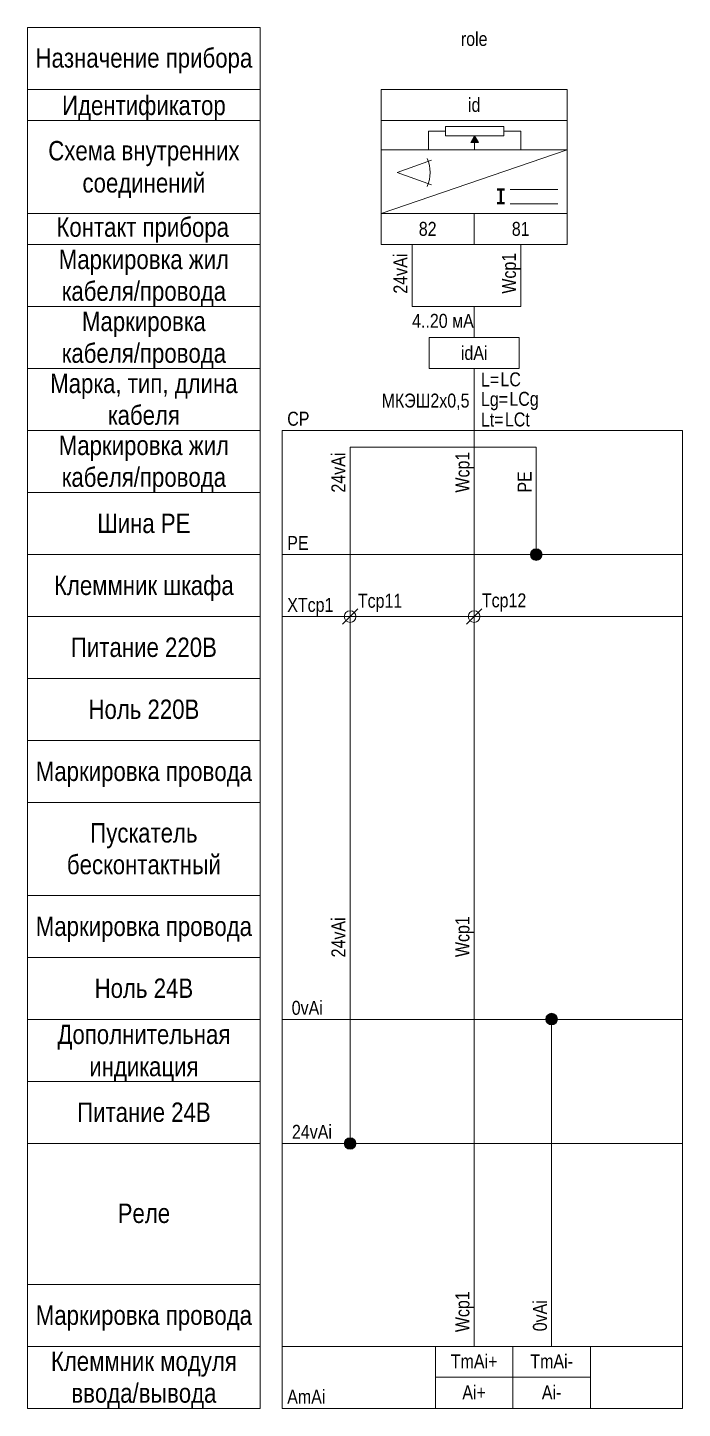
# Model space of a CAD drawing. Header units: millimetres. Extents: x 20 to 403, y -186 to -5.
# Drawn here: x 20 to 104.5, y -183.2 to -5 of the extents above; entities that cross this region are included whole.
import ezdxf

# ---------------------------------------------------------------- set-up
doc = ezdxf.new("R2010")
doc.units = ezdxf.units.MM
doc.header["$MEASUREMENT"] = 0
doc.linetypes.add('1_1', pattern=[2000, 1000, -1000])
doc.linetypes.add('4_2_1_2', pattern=[6702.777624, 3527.777672, -1763.888836, 0, -1411.111116])
for name, color, linetype in [('cp_names', 7, 'Continuous'), ('cp_params_ai', 7, 'Continuous'), ('cp_static_ai', 7, 'Continuous'), ('id_names', 7, 'Continuous'), ('id_params_ai', 7, 'Continuous'), ('id_static_ai', 7, 'Continuous')]:
    doc.layers.add(name, color=color, linetype=linetype)
doc.styles.add('СГЕНЕРИР_СТИЛЬ_1', font='')
doc.styles.get('СГЕНЕРИР_СТИЛЬ_1').set_extended_font_data('Arial Narrow')

msp = doc.modelspace()

# ---------------------------------------------------------------- hatches: boundary and pattern name
at = {"layer": 'cp_static_ai', "linetype": 'Continuous', "lineweight": 0, "true_color": 0x000000}
for points in [[(84.86, -73), (84.92, -73.29), (85.08, -73.53), (85.33, -73.69), (85.61, -73.75), (85.9, -73.69), (86.14, -73.53), (86.31, -73.29), (86.36, -73), (86.31, -72.71), (86.14, -72.47), (85.9, -72.31), (85.61, -72.25), (85.33, -72.31), (85.08, -72.47), (84.92, -72.71)], [(86.85, -132.95), (86.91, -133.24), (87.07, -133.48), (87.31, -133.65), (87.6, -133.7), (87.89, -133.65), (88.13, -133.48), (88.29, -133.24), (88.35, -132.95), (88.29, -132.67), (88.13, -132.42), (87.89, -132.26), (87.6, -132.2), (87.31, -132.26), (87.07, -132.42), (86.91, -132.67)], [(60.85, -149), (60.9, -149.29), (61.07, -149.53), (61.31, -149.69), (61.6, -149.75), (61.88, -149.69), (62.13, -149.53), (62.29, -149.29), (62.35, -149), (62.29, -148.71), (62.13, -148.47), (61.88, -148.31), (61.6, -148.25), (61.31, -148.31), (61.07, -148.47), (60.9, -148.71)]]:
    msp.add_hatch(color=18, dxfattribs=at).paths.add_polyline_path(points)
at = {"layer": 'id_static_ai', "linetype": 'Continuous', "lineweight": 0, "true_color": 0x000000}
msp.add_hatch(color=18, dxfattribs=at).paths.add_polyline_path([(77.67, -18.96), (77.17, -19.82), (78.17, -19.82)])

# ---------------------------------------------------------------- linework, layer by layer
at = {"layer": 'cp_names', "color": 7, "linetype": 'Continuous', "lineweight": 15, "ltscale": 100}
for points in [[(20, -65), (50, -65), (50, -57), (20, -57)], [(20, -73), (50, -73), (50, -65), (20, -65)], [(20, -81), (50, -81), (50, -73), (20, -73)], [(20, -89), (50, -89), (50, -81), (20, -81)], [(20, -97), (50, -97), (50, -89), (20, -89)], [(20, -105), (50, -105), (50, -97), (20, -97)], [(20, -117), (50, -117), (50, -105), (20, -105)], [(20, -125), (50, -125), (50, -117), (20, -117)], [(20, -133), (50, -133), (50, -125), (20, -125)], [(20, -141), (50, -141), (50, -133), (20, -133)], [(20, -149), (50, -149), (50, -141), (20, -141)], [(20, -167.18), (50, -167.18), (50, -149), (20, -149)], [(20, -175.18), (50, -175.18), (50, -167.18), (20, -167.18)], [(20, -183.18), (50, -183.18), (50, -175.18), (20, -175.18)]]:
    msp.add_lwpolyline(points, close=True, dxfattribs=at)
at = {"layer": 'cp_static_ai', "color": 7, "linetype": '1_1', "lineweight": 15, "ltscale": 100}
for p, q in [((104.47, -57), (52.83, -57)), ((52.83, -57), (52.83, -183.18)), ((104.47, -57), (104.47, -183.18))]:
    msp.add_line(p, q, dxfattribs=at)
at = {"layer": 'cp_static_ai', "color": 7, "linetype": 'Continuous', "lineweight": 15, "ltscale": 100}
for p, q in [((52.83, -73), (104.47, -73)), ((60.6, -82), (62.6, -80)), ((76.6, -82), (78.6, -80)), ((52.83, -133), (104.47, -133)), ((52.83, -149), (104.47, -149)), ((52.83, -175.18), (104.47, -175.18)), ((52.83, -183.18), (104.47, -183.18))]:
    msp.add_line(p, q, dxfattribs=at)
at = {"layer": 'cp_static_ai', "color": 7, "linetype": '4_2_1_2', "lineweight": 15, "ltscale": 100}
msp.add_line((52.83, -81), (104.47, -81), dxfattribs=at)
at = {"layer": 'cp_static_ai', "color": 7, "linetype": 'Continuous', "lineweight": 15, "ltscale": 100}
for points in [[(61.6, -81), (61.6, -59.14), (69.58, -59.14)], [(69.58, -59.14), (77.6, -59.14), (77.6, -81)], [(77.6, -175.18), (77.6, -81)]]:
    msp.add_lwpolyline(points, dxfattribs=at)
at = {"layer": 'cp_static_ai', "color": 7, "linetype": 'Continuous', "lineweight": 15, "ltscale": 100, "flags": 128}
for points in [[(77.6, -59.14), (85.61, -59.14), (85.61, -72.25)], [(61.6, -148.25), (61.6, -81.1)], [(87.6, -133.7), (87.6, -175.13)]]:
    msp.add_lwpolyline(points, dxfattribs=at)
at = {"layer": 'cp_static_ai', "color": 7, "linetype": 'Continuous', "lineweight": 15, "ltscale": 100}
for points in [[(72.6, -175.18), (82.6, -175.18), (82.6, -179.13), (72.6, -179.13)], [(82.6, -175.18), (92.6, -175.18), (92.6, -179.13), (82.6, -179.13)], [(72.6, -179.13), (82.6, -179.13), (82.6, -183.18), (72.6, -183.18)], [(82.6, -179.13), (92.6, -179.13), (92.6, -183.18), (82.6, -183.18)]]:
    msp.add_lwpolyline(points, close=True, dxfattribs=at)
for centre, radius in [((85.61, -73), 0.75), ((61.6, -81), 0.752), ((77.6, -81), 0.752), ((87.6, -132.95), 0.75), ((61.6, -149), 0.75)]:
    msp.add_circle(centre, radius, dxfattribs=at)
at = {"layer": 'id_names', "color": 7, "linetype": 'Continuous', "lineweight": 15, "ltscale": 100}
for points in [[(20, -13), (50, -13), (50, -5), (20, -5)], [(20, -17), (50, -17), (50, -13), (20, -13)], [(20, -29), (50, -29), (50, -17), (20, -17)], [(20, -33), (50, -33), (50, -29), (20, -29)], [(20, -41), (50, -41), (50, -33), (20, -33)], [(20, -49), (50, -49), (50, -41), (20, -41)], [(20, -57), (50, -57), (50, -49), (20, -49)]]:
    msp.add_lwpolyline(points, close=True, dxfattribs=at)
at = {"layer": 'id_static_ai', "color": 7, "linetype": '1_1', "lineweight": 15, "ltscale": 100}
for p, q in [((65.61, -17), (65.61, -20.75)), ((89.61, -20.75), (89.61, -17)), ((82.26, -27.73), (88.4, -27.73))]:
    msp.add_line(p, q, dxfattribs=at)
at = {"layer": 'id_static_ai', "color": 7, "linetype": 'Continuous', "lineweight": 15, "ltscale": 100}
for p, q in [((81.43, -17.78), (73.91, -17.78)), ((73.91, -17.78), (73.91, -18.96)), ((81.43, -18.96), (81.43, -17.78)), ((73.91, -18.37), (71.7, -18.37)), ((71.7, -20.75), (71.7, -18.37)), ((73.91, -18.96), (81.43, -18.96)), ((77.67, -18.96), (77.17, -19.82)), ((77.67, -18.96), (78.17, -19.82)), ((83.64, -18.37), (81.43, -18.37)), ((83.64, -20.75), (83.64, -18.37)), ((89.61, -20.75), (65.61, -20.75)), ((65.61, -20.75), (65.61, -29)), ((65.61, -29), (89.61, -20.75)), ((78.17, -19.82), (77.17, -19.82)), ((77.67, -20.75), (77.67, -19.82)), ((89.61, -29), (89.61, -20.75)), ((67.69, -23.69), (72.1, -22.09)), ((67.69, -23.69), (72.1, -25.3)), ((82.26, -25.89), (88.4, -25.89)), ((65.72, -29), (89.61, -29)), ((65.72, -29), (89.61, -29)), ((77.61, -45), (77.61, -41))]:
    msp.add_line(p, q, dxfattribs=at)
at = {"layer": 'id_static_ai', "color": 7, "linetype": 'Continuous', "lineweight": 40, "ltscale": 100}
for p, q in [((80.56, -25.89), (81.53, -25.89)), ((81.04, -25.89), (81.04, -27.66)), ((80.56, -27.66), (81.53, -27.66))]:
    msp.add_line(p, q, dxfattribs=at)
at = {"layer": 'id_static_ai', "color": 7, "linetype": 'Continuous', "lineweight": 15, "ltscale": 100}
for points in [[(65.61, -17), (89.61, -17), (89.61, -13), (65.61, -13)], [(65.61, -33), (77.61, -33), (77.61, -29), (65.61, -29)], [(77.61, -33), (89.61, -33), (89.61, -29), (77.61, -29)], [(71.81, -49), (83.41, -49), (83.41, -45), (71.81, -45)]]:
    msp.add_lwpolyline(points, close=True, dxfattribs=at)
for points in [[(69.61, -33), (69.61, -41), (83.61, -41)], [(83.61, -33), (83.61, -41)], [(77.61, -49), (77.6, -59.14)]]:
    msp.add_lwpolyline(points, dxfattribs=at)
msp.add_arc((67.69, -23.69), 4.24, 335, 25, dxfattribs=at)

# ---------------------------------------------------------------- texts
at = {"layer": 'cp_names', "color": 7, "linetype": 'Continuous', "lineweight": 15, "char_height": 2.5, "attachment_point": 2, "style": 'СГЕНЕРИР_СТИЛЬ_1'}
for s, insert, line_spacing_factor in [('\\A1;{\\pqc;\\fArial Narrow|b0|i0|c204|p34;Маркировка жил\\P\\pqc;\\fArial Narrow|b0|i0|c204|p34;кабеля/провода}', (35, -57.66), 0.982786), ('\\A1;{\\pqc;\\fArial Narrow|b0|i0|c204|p34;Пускатель\\P\\pqc;\\fArial Narrow|b0|i0|c204|p34;бесконтактный}', (35, -107.66), 0.98101), ('\\A1;{\\pqc;\\fArial Narrow|b0|i0|c204|p34;Дополнительная\\P\\pqc;\\fArial Narrow|b0|i0|c204|p34;индикация}', (35, -133.66), 0.996475), ('\\A1;{\\pqc;\\fArial Narrow|b0|i0|c204|p34;Клеммник модуля\\P\\pqc;\\fArial Narrow|b0|i0|c204|p34;ввода\\fArial Narrow|b0|i0|c204|p34;/вывода}', (35, -175.84), 0.985989)]:
    msp.add_mtext(s, dxfattribs=dict(at, insert=insert, line_spacing_factor=line_spacing_factor))
for s, insert in [('\\A1;{\\pqc;\\fArial Narrow|b0|i0|c204|p34;Шина PE}', (35, -67.72)), ('\\A1;{\\pqc;\\fArial Narrow|b0|i0|c204|p34;Клеммник\\fArial Narrow|b0|i0|c204|p34; шкафа}', (35, -75.72)), ('\\A1;{\\pqc;\\fArial Narrow|b0|i0|c204|p34;Питание \\fArial Narrow|b0|i0|c204|p34;220В}', (35, -83.71)), ('\\A1;{\\pqc;\\fArial Narrow|b0|i0|c204|p34;Ноль\\fArial Narrow|b0|i0|c204|p34; 220В}', (35, -91.71)), ('\\A1;{\\pqc;\\fArial Narrow|b0|i0|c204|p34;Маркировка \\fArial Narrow|b0|i0|c204|p34;провода}', (35, -99.72)), ('\\A1;{\\pqc;\\fArial Narrow|b0|i0|c204|p34;Маркировка \\fArial Narrow|b0|i0|c204|p34;провода}', (35, -119.72)), ('\\A1;{\\pqc;\\fArial Narrow|b0|i0|c204|p34;Ноль 24\\fArial Narrow|b0|i0|c204|p34;В}', (35, -127.71)), ('\\A1;{\\pqc;\\fArial Narrow|b0|i0|c204|p34;Питание 2\\fArial Narrow|b0|i0|c204|p34;4\\fArial Narrow|b0|i0|c204|p34;В}', (35, -143.71)), ('\\A1;{\\pqc;\\fArial Narrow|b0|i0|c204|p34;Реле}', (35, -156.75)), ('\\A1;{\\pqc;\\fArial Narrow|b0|i0|c204|p34;Маркировка \\fArial Narrow|b0|i0|c204|p34;провода}', (35, -169.9))]:
    msp.add_mtext(s, dxfattribs=dict(at, insert=insert))
at = {"layer": 'cp_params_ai', "color": 7, "linetype": 'Continuous', "lineweight": 15, "char_height": 1.8, "style": 'СГЕНЕРИР_СТИЛЬ_1'}
for s, insert, attachment_point in [('\\A1;{\\pql;\\fArial Narrow|b0|i0|c204|p34;CP}', (53.49, -54.57), 1), ('\\A1;{\\pql;\\fArial Narrow|b0|i0|c204|p34;T\\fArial Narrow|b0|i0|c204|p34;cp11}', (62.6, -78.06), 1), ('\\A1;{\\pql;\\fArial Narrow|b0|i0|c204|p34;Tcp1\\fArial Narrow|b0|i0|c204|p34;2}', (78.6, -78.01), 1), ('\\A1;{\\pql;\\fArial Narrow|b0|i0|c204|p34;X\\fArial Narrow|b0|i0|c204|p34;T\\fArial Narrow|b0|i0|c204|p34;cp1}', (53.49, -78.59), 1), ('\\A1;{\\pql;\\fArial Narrow|b0|i0|c204|p34;0v\\fArial Narrow|b0|i0|c204|p34;Ai}', (54.07, -130.59), 1), ('\\A1;{\\pql;\\fArial Narrow|b0|i0|c204|p34;24v\\fArial Narrow|b0|i0|c204|p34;Ai}', (54.1, -146.59), 1), ('\\A1;{\\pqc;\\fArial Narrow|b0|i0|c204|p34;TmAi\\fArial Narrow|b0|i0|c204|p34;+}', (77.6, -176.21), 2), ('\\A1;{\\pqc;\\fArial Narrow|b0|i0|c204|p34;TmAi\\fArial Narrow|b0|i0|c204|p34;-}', (87.6, -176.21), 2), ('\\A1;{\\pql;\\fArial Narrow|b0|i0|c204|p34;Am\\fArial Narrow|b0|i0|c204|p34;Ai}', (53.49, -180.78), 1), ('\\A1;{\\pqc;\\fArial Narrow|b0|i0|c204|p34;Ai\\fArial Narrow|b0|i0|c204|p34;+}', (77.6, -180.21), 2), ('\\A1;{\\pqc;\\fArial Narrow|b0|i0|c204|p34;Ai-}', (87.6, -180.21), 2)]:
    msp.add_mtext(s, dxfattribs=dict(at, insert=insert, attachment_point=attachment_point))
at = {"layer": 'cp_params_ai', "color": 7, "linetype": 'Continuous', "lineweight": 15, "char_height": 1.8, "attachment_point": 1, "rotation": 90, "style": 'СГЕНЕРИР_СТИЛЬ_1'}
for s, insert in [('\\A1;{\\pql;\\fArial Narrow|b0|i0|c204|p34;24v\\fArial Narrow|b0|i0|c204|p34;Ai}', (59.19, -65)), ('\\A1;{\\pql;\\fArial Narrow|b0|i0|c204|p34;Wcp1}', (75.19, -65)), ('\\A1;{\\pql;\\fArial Narrow|b0|i0|c204|p34;24v\\fArial Narrow|b0|i0|c204|p34;Ai}', (59.19, -124.98)), ('\\A1;{\\pql;\\fArial Narrow|b0|i0|c204|p34;Wcp\\fArial Narrow|b0|i0|c204|p34;1}', (75.19, -124.94)), ('\\A1;{\\pql;\\fArial Narrow|b0|i0|c204|p34;Wcp\\fArial Narrow|b0|i0|c204|p34;1}', (75.19, -173.34)), ('\\A1;{\\pql;\\fArial Narrow|b0|i0|c204|p34;0v\\fArial Narrow|b0|i0|c204|p34;Ai}', (85.19, -173.23))]:
    msp.add_mtext(s, dxfattribs=dict(at, insert=insert))
at = {"layer": 'cp_static_ai', "color": 7, "linetype": 'Continuous', "lineweight": 15, "insert": (83.21, -65), "char_height": 1.8, "attachment_point": 1, "rotation": 90, "style": 'СГЕНЕРИР_СТИЛЬ_1'}
msp.add_mtext('\\A1;{\\pql;\\fArial Narrow|b0|i0|c204|p34;PE}', dxfattribs=at)
at = {"layer": 'cp_static_ai', "color": 7, "linetype": 'Continuous', "lineweight": 15, "insert": (53.49, -70.6), "char_height": 1.8, "attachment_point": 1, "style": 'СГЕНЕРИР_СТИЛЬ_1'}
msp.add_mtext('\\A1;{\\pql;\\fArial Narrow|b0|i0|c204|p34;PE}', dxfattribs=at)
at = {"layer": 'id_names', "color": 7, "linetype": 'Continuous', "lineweight": 15, "char_height": 2.5, "attachment_point": 2, "style": 'СГЕНЕРИР_СТИЛЬ_1'}
for s, insert in [('\\A1;{\\pqc;\\fArial Narrow|b0|i0|c204|p34;Назначение прибора}', (35, -7.66)), ('\\A1;{\\pqc;\\fArial Narrow|b0|i0|c204|p34;Идентификатор}', (35, -13.78)), ('\\A1;{\\pqc;\\fArial Narrow|b0|i0|c204|p34;Контакт прибора}', (34.85, -29.49))]:
    msp.add_mtext(s, dxfattribs=dict(at, insert=insert))
at = {"layer": 'id_names', "color": 7, "linetype": 'Continuous', "lineweight": 15, "insert": (35, -19.63), "char_height": 2.5, "width": 30, "attachment_point": 2, "line_spacing_factor": 0.996473, "style": 'СГЕНЕРИР_СТИЛЬ_1'}
msp.add_mtext('\\A1;{\\pqc;\\fArial Narrow|b0|i0|c204|p34;Схема внутренних соединений}', dxfattribs=at)
at = {"layer": 'id_names', "color": 7, "linetype": 'Continuous', "lineweight": 15, "char_height": 2.5, "attachment_point": 2, "style": 'СГЕНЕРИР_СТИЛЬ_1'}
for s, insert, line_spacing_factor in [('\\A1;{\\pqc;\\fArial Narrow|b0|i0|c204|p34;Маркировка жил\\P\\pqc;\\fArial Narrow|b0|i0|c204|p34;кабеля/провода}', (35, -33.66), 0.982786), ('\\A1;{\\pqc;\\fArial Narrow|b0|i0|c204|p34;Маркировка\\P\\pqc;\\fArial Narrow|b0|i0|c204|p34;кабеля/провода}', (35, -41.66), 0.982786), ('\\A1;{\\pqc;\\fArial Narrow|b0|i0|c204|p34;Марка, тип\\fArial Narrow|b0|i0|c204|p34;, длина\\P\\pqc;\\fArial Narrow|b0|i0|c204|p34;кабеля}', (35, -49.66), 0.98101)]:
    msp.add_mtext(s, dxfattribs=dict(at, insert=insert, line_spacing_factor=line_spacing_factor))
at = {"layer": 'id_params_ai', "color": 7, "linetype": 'Continuous', "lineweight": 15, "insert": (77.61, -5.56), "char_height": 1.8, "width": 30, "attachment_point": 2, "style": 'СГЕНЕРИР_СТИЛЬ_1'}
msp.add_mtext('\\A1;{\\pqc;\\fArial Narrow|b0|i0|c204|p34;role}', dxfattribs=at)
at = {"layer": 'id_params_ai', "color": 7, "linetype": 'Continuous', "lineweight": 15, "char_height": 1.8, "style": 'СГЕНЕРИР_СТИЛЬ_1'}
for s, insert, attachment_point in [('\\A1;{\\pqc;\\fArial Narrow|b0|i0|c204|p34;id}', (77.61, -14.07), 2), ('\\A1;{\\pqc;\\fArial Narrow|b0|i0|c204|p34;id\\fArial Narrow|b0|i0|c204|p34;Ai}', (77.61, -46.08), 2), ('\\A1;{\\pql;\\fArial Narrow|b0|i0|c204|p34;LC}', (81, -49.49), 1), ('\\A1;{\\pql;\\fArial Narrow|b0|i0|c204|p34;LCg}', (82.15, -52), 1), ('\\A1;{\\pql;\\fArial Narrow|b0|i0|c204|p34;LCt}', (81.57, -54.66), 1)]:
    msp.add_mtext(s, dxfattribs=dict(at, insert=insert, attachment_point=attachment_point))
at = {"layer": 'id_params_ai', "color": 7, "linetype": 'Continuous', "lineweight": 15, "char_height": 1.8, "attachment_point": 1, "rotation": 90, "style": 'СГЕНЕРИР_СТИЛЬ_1'}
for s, insert in [('\\A1;{\\pql;\\fArial Narrow|b0|i0|c204|p34;24v\\fArial Narrow|b0|i0|c204|p34;Ai}', (67.2, -39.33)), ('\\A1;{\\pql;\\fArial Narrow|b0|i0|c204|p34;Wcp1}', (81.2, -39.33))]:
    msp.add_mtext(s, dxfattribs=dict(at, insert=insert))
at = {"layer": 'id_static_ai', "color": 7, "linetype": 'Continuous', "lineweight": 15, "char_height": 1.8, "style": 'СГЕНЕРИР_СТИЛЬ_1'}
for s, insert, attachment_point in [('\\A1;{\\pqc;\\fArial Narrow|b0|i0|c204|p34;82}', (71.61, -30.07), 2), ('\\A1;{\\pqc;\\fArial Narrow|b0|i0|c204|p34;81}', (83.61, -30.07), 2), ('\\A1;{\\pql;\\fArial Narrow|b0|i0|c204|p34;4..20 мА}', (69.6, -41.94), 1), ('\\A1;{\\pql;\\fArial Narrow|b0|i0|c204|p34;L=}', (78.48, -49.52), 1), ('\\A1;{\\pql;\\fArial Narrow|b0|i0|c204|p34;Lg=}', (78.48, -52.04), 1), ('\\A1;{\\pql;\\fArial Narrow|b0|i0|c204|p34;Lt=}', (78.48, -54.69), 1)]:
    msp.add_mtext(s, dxfattribs=dict(at, insert=insert, attachment_point=attachment_point))
at = {"layer": 'id_static_ai', "color": 7, "linetype": 'Continuous', "lineweight": 40, "insert": (65.67, -52.23), "char_height": 1.8, "attachment_point": 1, "style": 'СГЕНЕРИР_СТИЛЬ_1'}
msp.add_mtext('\\A1;{\\pql;\\fArial Narrow|b0|i0|c204|p34;МКЭШ\\fArial Narrow|b0|i0|c204|p34;2\\fArial Narrow|b0|i0|c204|p34;х0,5}', dxfattribs=at)

doc.saveas('drawing.dxf')
